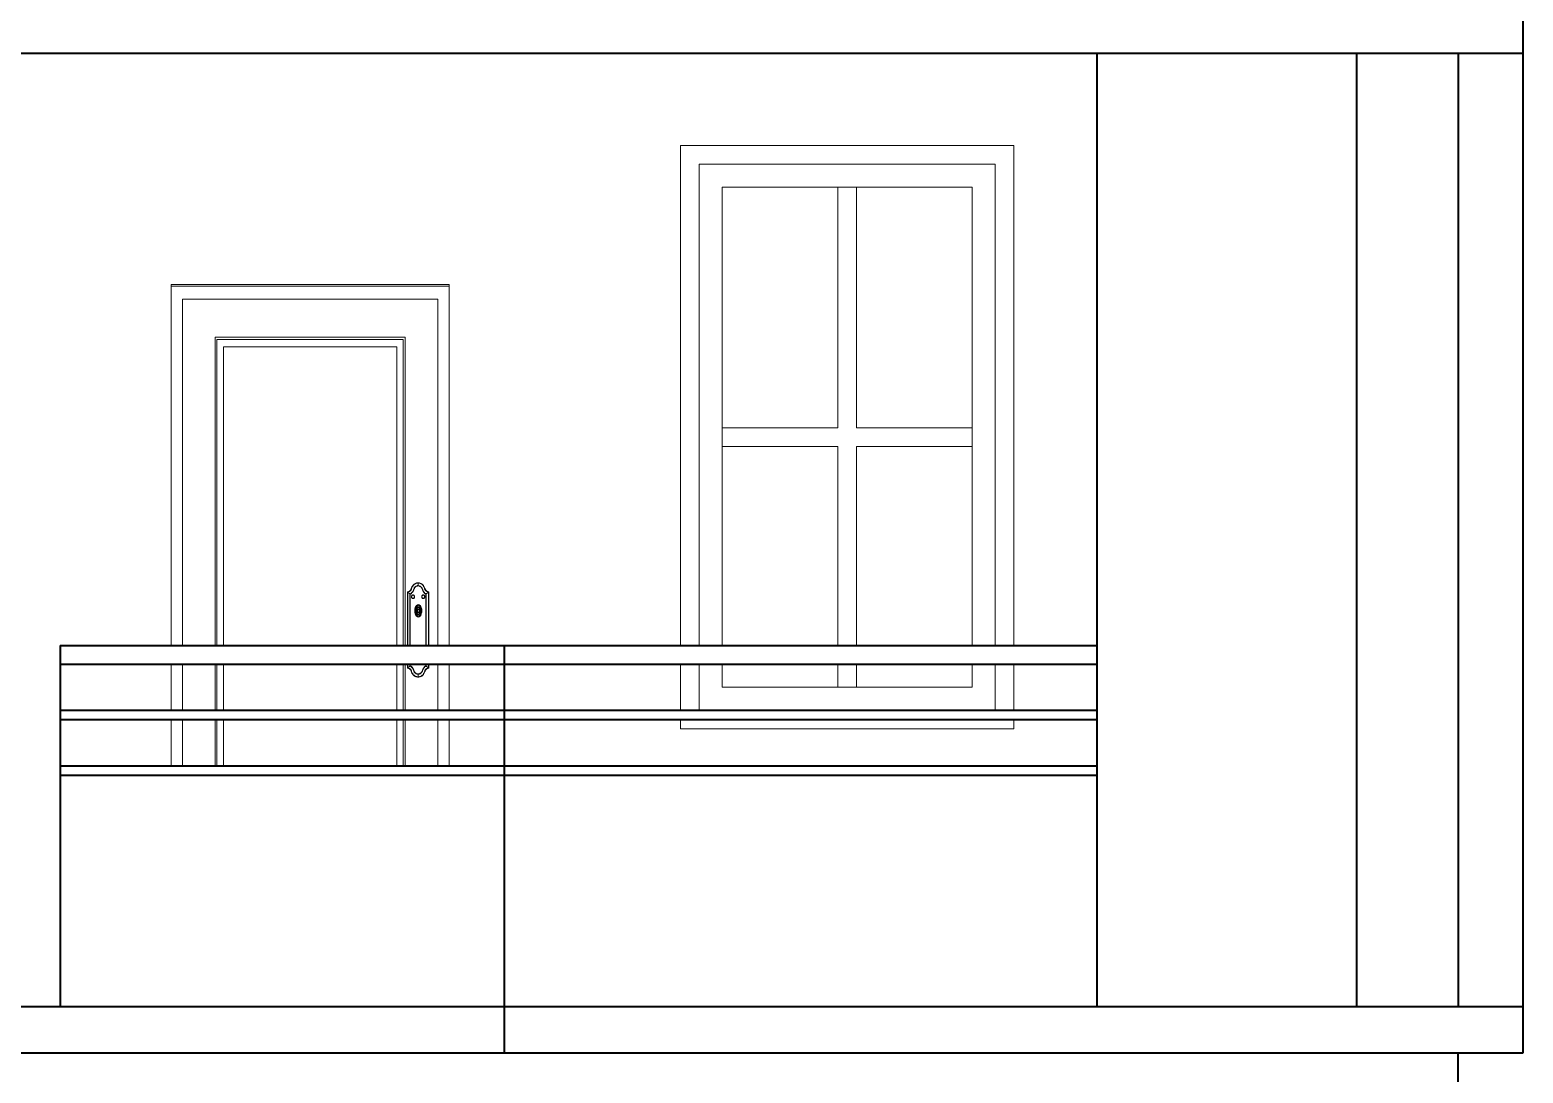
# Model space of a CAD drawing. Header units: inches. Extents: x 160056 to 168773, y -25300 to -22134.
# Drawn here: x 167108.5 to 167269.7, y -24874.8 to -24762.1 of the extents above; entities that cross this region are included whole.
import ezdxf

# ---------------------------------------------------------------- set-up
doc = ezdxf.new("R2010")
doc.units = ezdxf.units.IN
doc.header["$LTSCALE"] = 0.5
doc.header["$MEASUREMENT"] = 0
doc.layers.add('wall', color=1, linetype='Continuous', lineweight=40)
doc.layers.add('window', color=4, linetype='Continuous', lineweight=13)

msp = doc.modelspace()

# ---------------------------------------------------------------- linework, layer by layer
at = {"layer": 'wall'}
for p, q in [((167269.73, -24764.65), (167269.73, -24759.65)), ((166962.73, -24764.65), (167269.73, -24764.65)), ((167223.73, -24867.65), (167223.73, -24764.65)), ((167251.73, -24764.65), (167251.73, -24867.65)), ((167262.73, -24764.65), (167262.73, -24867.65)), ((167269.73, -24867.65), (167269.73, -24764.65)), ((167111.73, -24828.65), (167223.73, -24828.65)), ((167111.73, -24828.65), (167111.73, -24867.65)), ((167159.73, -24872.65), (167159.73, -24828.65)), ((167111.73, -24830.65), (167223.73, -24830.65)), ((167111.73, -24835.65), (167223.73, -24835.65)), ((167111.73, -24836.65), (167223.73, -24836.65)), ((167111.73, -24841.65), (167223.73, -24841.65)), ((167111.73, -24842.65), (167223.73, -24842.65)), ((166965.73, -24867.65), (167269.73, -24867.65)), ((167269.73, -24872.65), (167269.73, -24867.65)), ((166965.73, -24872.65), (167269.73, -24872.65)), ((167262.73, -24981.65), (167262.73, -24872.65))]:
    msp.add_line(p, q, dxfattribs=at)
at = {"layer": 'window'}
for p, q in [((167178.73, -24774.65), (167214.73, -24774.65)), ((167178.73, -24828.65), (167178.73, -24774.65)), ((167214.73, -24774.65), (167214.73, -24828.65)), ((167180.73, -24776.65), (167212.73, -24776.65)), ((167180.73, -24828.65), (167180.73, -24776.65)), ((167212.73, -24776.65), (167212.73, -24828.65)), ((167183.23, -24828.65), (167183.23, -24779.15)), ((167183.23, -24779.15), (167210.23, -24779.15)), ((167195.73, -24779.15), (167195.73, -24805.15)), ((167197.73, -24779.15), (167197.73, -24805.15)), ((167210.23, -24779.15), (167210.23, -24828.65)), ((167123.73, -24789.83), (167123.73, -24789.65)), ((167123.73, -24789.65), (167153.73, -24789.65)), ((167153.73, -24789.83), (167123.73, -24789.83)), ((167123.73, -24828.65), (167123.73, -24789.83)), ((167153.73, -24789.65), (167153.73, -24789.83)), ((167153.73, -24828.65), (167153.73, -24789.83)), ((167124.94, -24791.23), (167152.53, -24791.23)), ((167124.94, -24791.23), (167124.94, -24828.65)), ((167152.53, -24828.65), (167152.53, -24791.23)), ((167128.46, -24795.33), (167128.46, -24828.65)), ((167128.46, -24795.33), (167149, -24795.33)), ((167128.67, -24795.58), (167148.79, -24795.58)), ((167128.67, -24828.65), (167128.67, -24795.58)), ((167148.79, -24795.58), (167148.79, -24828.65)), ((167149, -24828.65), (167149, -24795.33)), ((167129.36, -24796.38), (167148.1, -24796.38)), ((167129.36, -24796.38), (167129.36, -24828.65)), ((167148.1, -24828.65), (167148.1, -24796.38)), ((167183.23, -24805.15), (167195.73, -24805.15)), ((167197.73, -24805.15), (167210.23, -24805.15)), ((167183.23, -24807.15), (167195.73, -24807.15)), ((167195.73, -24807.15), (167195.73, -24828.65)), ((167197.73, -24807.15), (167197.73, -24828.65)), ((167197.73, -24807.15), (167210.23, -24807.15)), ((167149.25, -24822.86), (167149.45, -24822.77)), ((167149.25, -24822.86), (167149.51, -24823.07)), ((167149.25, -24828.65), (167149.25, -24822.86)), ((167149.29, -24822.89), (167149.46, -24822.81)), ((167149.29, -24828.65), (167149.29, -24822.89)), ((167149.45, -24822.77), (167149.48, -24822.75)), ((167149.46, -24822.81), (167149.5, -24822.79)), ((167149.48, -24822.75), (167149.51, -24822.73)), ((167149.5, -24822.79), (167149.53, -24822.76)), ((167149.51, -24822.73), (167149.54, -24822.7)), ((167149.51, -24823.07), (167149.55, -24823.05)), ((167149.51, -24828.65), (167149.51, -24823.07)), ((167149.53, -24822.76), (167149.56, -24822.73)), ((167149.54, -24822.7), (167149.57, -24822.68)), ((167149.55, -24823.05), (167149.61, -24823.02)), ((167149.57, -24823.09), (167149.55, -24823.1)), ((167149.55, -24823.1), (167149.55, -24828.65)), ((167149.56, -24822.73), (167149.59, -24822.7)), ((167149.57, -24822.68), (167149.59, -24822.64)), ((167149.63, -24823.06), (167149.57, -24823.09)), ((167149.59, -24822.64), (167149.62, -24822.61)), ((167149.59, -24822.7), (167149.62, -24822.67)), ((167149.61, -24823.02), (167149.66, -24822.98)), ((167149.62, -24822.61), (167149.63, -24822.57)), ((167149.62, -24822.67), (167149.64, -24822.63)), ((167149.63, -24822.57), (167149.65, -24822.53)), ((167149.68, -24823.02), (167149.63, -24823.06)), ((167149.64, -24822.63), (167149.66, -24822.59)), ((167149.65, -24822.53), (167149.66, -24822.49)), ((167149.66, -24822.49), (167149.69, -24822.4)), ((167149.66, -24822.59), (167149.68, -24822.55)), ((167149.66, -24822.98), (167149.71, -24822.94)), ((167149.68, -24822.55), (167149.69, -24822.51)), ((167149.73, -24822.97), (167149.68, -24823.02)), ((167149.69, -24822.4), (167149.73, -24822.32)), ((167149.69, -24822.51), (167149.72, -24822.42)), ((167149.71, -24822.94), (167149.76, -24822.89)), ((167149.72, -24822.42), (167149.76, -24822.34)), ((167149.73, -24822.32), (167149.77, -24822.24)), ((167149.78, -24822.92), (167149.73, -24822.97)), ((167149.76, -24822.34), (167149.8, -24822.26)), ((167149.76, -24822.89), (167149.8, -24822.84)), ((167149.77, -24822.24), (167149.82, -24822.17)), ((167149.82, -24822.86), (167149.78, -24822.92)), ((167149.8, -24822.26), (167149.85, -24822.19)), ((167149.8, -24822.84), (167149.83, -24822.78)), ((167149.82, -24822.17), (167149.88, -24822.1)), ((167149.86, -24822.8), (167149.82, -24822.86)), ((167149.83, -24822.78), (167149.86, -24822.72)), ((167149.85, -24822.19), (167149.9, -24822.13)), ((167149.86, -24822.72), (167149.89, -24822.65)), ((167149.9, -24822.74), (167149.86, -24822.8)), ((167149.88, -24822.1), (167149.94, -24822.04)), ((167149.89, -24822.65), (167149.91, -24822.6)), ((167149.9, -24822.13), (167149.96, -24822.07)), ((167149.92, -24822.67), (167149.9, -24822.74)), ((167149.91, -24822.6), (167149.93, -24822.53)), ((167149.94, -24822.61), (167149.92, -24822.67)), ((167149.93, -24822.53), (167149.96, -24822.47)), ((167149.94, -24822.04), (167150.01, -24821.99)), ((167149.96, -24822.54), (167149.94, -24822.61)), ((167149.96, -24822.07), (167150.03, -24822.03)), ((167149.96, -24822.47), (167149.98, -24822.42)), ((167149.99, -24822.49), (167149.96, -24822.54)), ((167149.98, -24822.42), (167150.02, -24822.37)), ((167150.01, -24822.44), (167149.99, -24822.49)), ((167150.01, -24821.99), (167150.08, -24821.95)), ((167150.04, -24822.4), (167150.01, -24822.44)), ((167150.02, -24822.37), (167150.05, -24822.33)), ((167150.03, -24822.03), (167150.09, -24821.99)), ((167150.08, -24822.36), (167150.04, -24822.4)), ((167150.05, -24822.33), (167150.1, -24822.29)), ((167150.08, -24821.95), (167150.16, -24821.92)), ((167150.12, -24822.32), (167150.08, -24822.36)), ((167150.09, -24821.99), (167150.17, -24821.95)), ((167150.1, -24822.29), (167150.14, -24822.26)), ((167150.16, -24822.29), (167150.12, -24822.32)), ((167150.14, -24822.26), (167150.19, -24822.23)), ((167150.16, -24821.92), (167150.23, -24821.89)), ((167150.2, -24822.27), (167150.16, -24822.29)), ((167150.17, -24821.95), (167150.24, -24821.93)), ((167150.19, -24822.23), (167150.24, -24822.21)), ((167150.25, -24822.25), (167150.2, -24822.27)), ((167150.23, -24821.89), (167150.31, -24821.88)), ((167150.24, -24821.93), (167150.32, -24821.92)), ((167150.24, -24822.21), (167150.29, -24822.19)), ((167150.29, -24822.23), (167150.25, -24822.25)), ((167150.29, -24822.19), (167150.34, -24822.18)), ((167150.34, -24822.22), (167150.29, -24822.23)), ((167150.31, -24821.88), (167150.4, -24821.88)), ((167150.32, -24821.92), (167150.4, -24821.91)), ((167150.34, -24822.18), (167150.4, -24822.18)), ((167150.4, -24822.22), (167150.34, -24822.22)), ((167150.4, -24821.88), (167150.48, -24821.88)), ((167150.4, -24821.91), (167150.47, -24821.92)), ((167150.4, -24821.91), (167150.4, -24822.18)), ((167150.4, -24822.18), (167150.45, -24822.18)), ((167150.45, -24822.22), (167150.4, -24822.22)), ((167150.45, -24822.18), (167150.5, -24822.19)), ((167150.5, -24822.23), (167150.45, -24822.22)), ((167150.47, -24821.92), (167150.55, -24821.93)), ((167150.48, -24821.88), (167150.56, -24821.89)), ((167150.5, -24822.19), (167150.55, -24822.21)), ((167150.54, -24822.25), (167150.5, -24822.23)), ((167150.59, -24822.27), (167150.54, -24822.25)), ((167150.55, -24821.93), (167150.62, -24821.95)), ((167150.55, -24822.21), (167150.6, -24822.23)), ((167150.56, -24821.89), (167150.63, -24821.92)), ((167150.63, -24822.29), (167150.59, -24822.27)), ((167150.6, -24822.23), (167150.65, -24822.26)), ((167150.62, -24821.95), (167150.7, -24821.99)), ((167150.63, -24821.92), (167150.71, -24821.95)), ((167150.67, -24822.32), (167150.63, -24822.29)), ((167150.65, -24822.26), (167150.7, -24822.29)), ((167150.71, -24822.36), (167150.67, -24822.32)), ((167150.7, -24821.99), (167150.76, -24822.03)), ((167150.7, -24822.29), (167150.74, -24822.33)), ((167150.71, -24821.95), (167150.78, -24821.99)), ((167150.75, -24822.4), (167150.71, -24822.36)), ((167150.74, -24822.33), (167150.77, -24822.37)), ((167150.78, -24822.44), (167150.75, -24822.4)), ((167150.76, -24822.03), (167150.83, -24822.07)), ((167150.77, -24822.37), (167150.81, -24822.42)), ((167150.78, -24821.99), (167150.85, -24822.04)), ((167150.8, -24822.49), (167150.78, -24822.44)), ((167150.83, -24822.54), (167150.8, -24822.49)), ((167150.81, -24822.42), (167150.84, -24822.47)), ((167150.83, -24822.07), (167150.89, -24822.13)), ((167150.85, -24822.61), (167150.83, -24822.54)), ((167150.84, -24822.47), (167150.86, -24822.53)), ((167150.85, -24822.04), (167150.91, -24822.1)), ((167150.87, -24822.67), (167150.85, -24822.61)), ((167150.86, -24822.53), (167150.88, -24822.6)), ((167150.89, -24822.74), (167150.87, -24822.67)), ((167150.88, -24822.6), (167150.9, -24822.65)), ((167150.89, -24822.13), (167150.94, -24822.19)), ((167150.93, -24822.8), (167150.89, -24822.74)), ((167150.9, -24822.65), (167150.93, -24822.72)), ((167150.91, -24822.1), (167150.97, -24822.17)), ((167150.93, -24822.72), (167150.96, -24822.78)), ((167150.97, -24822.86), (167150.93, -24822.8)), ((167150.94, -24822.19), (167150.99, -24822.26)), ((167150.96, -24822.78), (167150.99, -24822.84)), ((167150.97, -24822.17), (167151.02, -24822.24)), ((167151.01, -24822.92), (167150.97, -24822.86)), ((167150.99, -24822.26), (167151.03, -24822.34)), ((167150.99, -24822.84), (167151.04, -24822.89)), ((167151.06, -24822.97), (167151.01, -24822.92)), ((167151.02, -24822.24), (167151.06, -24822.32)), ((167151.03, -24822.34), (167151.07, -24822.42)), ((167151.04, -24822.89), (167151.08, -24822.94)), ((167151.06, -24822.32), (167151.1, -24822.4)), ((167151.11, -24823.02), (167151.06, -24822.97)), ((167151.07, -24822.42), (167151.1, -24822.51)), ((167151.08, -24822.94), (167151.13, -24822.98)), ((167151.1, -24822.4), (167151.13, -24822.49)), ((167151.1, -24822.51), (167151.11, -24822.55)), ((167151.11, -24822.55), (167151.13, -24822.59)), ((167151.16, -24823.06), (167151.11, -24823.02)), ((167151.13, -24822.49), (167151.14, -24822.53)), ((167151.13, -24822.59), (167151.15, -24822.63)), ((167151.13, -24822.98), (167151.18, -24823.02)), ((167151.14, -24822.53), (167151.16, -24822.57)), ((167151.15, -24822.63), (167151.17, -24822.67)), ((167151.16, -24822.57), (167151.18, -24822.61)), ((167151.22, -24823.09), (167151.16, -24823.06)), ((167151.17, -24822.67), (167151.2, -24822.7)), ((167151.18, -24822.61), (167151.2, -24822.64)), ((167151.18, -24823.02), (167151.24, -24823.05)), ((167151.2, -24822.64), (167151.22, -24822.68)), ((167151.2, -24822.7), (167151.23, -24822.73)), ((167151.22, -24822.68), (167151.25, -24822.7)), ((167151.24, -24823.1), (167151.22, -24823.09)), ((167151.23, -24822.73), (167151.26, -24822.76)), ((167151.24, -24823.05), (167151.28, -24823.07)), ((167151.24, -24828.65), (167151.24, -24823.1)), ((167151.25, -24822.7), (167151.28, -24822.73)), ((167151.26, -24822.76), (167151.29, -24822.79)), ((167151.28, -24822.73), (167151.31, -24822.75)), ((167151.54, -24822.86), (167151.28, -24823.07)), ((167151.28, -24823.07), (167151.28, -24828.65)), ((167151.29, -24822.79), (167151.33, -24822.81)), ((167151.31, -24822.75), (167151.34, -24822.77)), ((167151.33, -24822.81), (167151.5, -24822.89)), ((167151.34, -24822.77), (167151.54, -24822.86)), ((167151.5, -24822.89), (167151.5, -24828.65)), ((167151.54, -24822.86), (167151.54, -24828.65)), ((167149.68, -24823.33), (167149.67, -24823.37)), ((167149.67, -24823.37), (167149.67, -24823.41)), ((167149.67, -24823.41), (167149.68, -24823.45)), ((167149.69, -24823.3), (167149.68, -24823.33)), ((167149.68, -24823.45), (167149.69, -24823.48)), ((167149.7, -24823.27), (167149.69, -24823.3)), ((167149.7, -24823.34), (167149.69, -24823.37)), ((167149.69, -24823.37), (167149.7, -24823.41)), ((167149.69, -24823.48), (167149.71, -24823.51)), ((167149.72, -24823.24), (167149.7, -24823.27)), ((167149.71, -24823.31), (167149.7, -24823.34)), ((167149.7, -24823.41), (167149.7, -24823.44)), ((167149.7, -24823.44), (167149.71, -24823.47)), ((167149.72, -24823.28), (167149.71, -24823.31)), ((167149.71, -24823.47), (167149.73, -24823.5)), ((167149.74, -24823.54), (167149.71, -24823.51)), ((167149.72, -24823.24), (167149.75, -24823.21)), ((167149.74, -24823.26), (167149.72, -24823.28)), ((167149.73, -24823.5), (167149.75, -24823.52)), ((167149.76, -24823.24), (167149.74, -24823.26)), ((167149.74, -24823.54), (167149.76, -24823.56)), ((167149.78, -24823.2), (167149.75, -24823.21)), ((167149.75, -24823.52), (167149.77, -24823.53)), ((167149.79, -24823.22), (167149.76, -24823.24)), ((167149.76, -24823.56), (167149.79, -24823.57)), ((167149.77, -24823.53), (167149.8, -24823.55)), ((167149.81, -24823.19), (167149.78, -24823.2)), ((167149.81, -24823.21), (167149.79, -24823.22)), ((167149.79, -24823.57), (167149.83, -24823.58)), ((167149.8, -24823.55), (167149.83, -24823.55)), ((167149.84, -24823.18), (167149.81, -24823.19)), ((167149.84, -24823.21), (167149.81, -24823.21)), ((167149.83, -24823.55), (167149.86, -24823.55)), ((167149.83, -24823.58), (167149.86, -24823.58)), ((167149.88, -24823.19), (167149.84, -24823.18)), ((167149.87, -24823.21), (167149.84, -24823.21)), ((167149.86, -24823.55), (167149.89, -24823.55)), ((167149.86, -24823.58), (167149.89, -24823.57)), ((167149.9, -24823.22), (167149.87, -24823.21)), ((167149.91, -24823.2), (167149.88, -24823.19)), ((167149.89, -24823.55), (167149.91, -24823.53)), ((167149.89, -24823.57), (167149.92, -24823.56)), ((167149.92, -24823.24), (167149.9, -24823.22)), ((167149.94, -24823.21), (167149.91, -24823.2)), ((167149.91, -24823.53), (167149.93, -24823.52)), ((167149.95, -24823.26), (167149.92, -24823.24)), ((167149.92, -24823.56), (167149.95, -24823.54)), ((167149.93, -24823.52), (167149.95, -24823.5)), ((167149.96, -24823.24), (167149.94, -24823.21)), ((167149.96, -24823.28), (167149.95, -24823.26)), ((167149.95, -24823.5), (167149.97, -24823.47)), ((167149.95, -24823.54), (167149.97, -24823.51)), ((167149.98, -24823.27), (167149.96, -24823.24)), ((167149.98, -24823.31), (167149.96, -24823.28)), ((167149.97, -24823.47), (167149.98, -24823.44)), ((167149.97, -24823.51), (167149.99, -24823.48)), ((167150, -24823.3), (167149.98, -24823.27)), ((167149.99, -24823.34), (167149.98, -24823.31)), ((167149.98, -24823.44), (167149.99, -24823.41)), ((167149.99, -24823.37), (167149.99, -24823.34)), ((167149.99, -24823.41), (167149.99, -24823.37)), ((167149.99, -24823.48), (167150, -24823.45)), ((167150.01, -24823.33), (167150, -24823.3)), ((167150, -24823.45), (167150.01, -24823.41)), ((167150.01, -24823.37), (167150.01, -24823.33)), ((167150.01, -24823.41), (167150.01, -24823.37)), ((167150.05, -24824.73), (167150.09, -24824.56)), ((167150.09, -24824.56), (167150.15, -24824.42)), ((167150.11, -24824.75), (167150.14, -24824.61)), ((167150.13, -24824.76), (167150.16, -24824.63)), ((167150.14, -24824.61), (167150.19, -24824.5)), ((167150.15, -24824.42), (167150.23, -24824.31)), ((167150.16, -24824.63), (167150.21, -24824.52)), ((167150.19, -24824.5), (167150.26, -24824.4)), ((167150.2, -24824.8), (167150.23, -24824.7)), ((167150.21, -24824.52), (167150.27, -24824.43)), ((167150.23, -24824.31), (167150.32, -24824.24)), ((167150.23, -24824.69), (167150.26, -24824.62)), ((167150.29, -24824.64), (167150.23, -24824.69)), ((167150.23, -24824.69), (167150.23, -24824.69)), ((167150.23, -24824.7), (167150.23, -24824.69)), ((167150.25, -24824.72), (167150.28, -24824.65)), ((167150.26, -24824.4), (167150.34, -24824.35)), ((167150.26, -24824.62), (167150.31, -24824.56)), ((167150.27, -24824.43), (167150.34, -24824.38)), ((167150.28, -24824.65), (167150.29, -24824.64)), ((167150.29, -24824.64), (167150.32, -24824.59)), ((167150.31, -24824.56), (167150.36, -24824.52)), ((167150.32, -24824.24), (167150.42, -24824.22)), ((167150.32, -24824.59), (167150.37, -24824.56)), ((167150.34, -24824.35), (167150.42, -24824.33)), ((167150.34, -24824.38), (167150.42, -24824.36)), ((167150.36, -24824.52), (167150.42, -24824.5)), ((167150.36, -24824.73), (167150.39, -24824.71)), ((167150.37, -24824.56), (167150.42, -24824.55)), ((167150.39, -24824.71), (167150.42, -24824.7)), ((167150.42, -24824.22), (167150.51, -24824.24)), ((167150.42, -24824.33), (167150.5, -24824.35)), ((167150.42, -24824.36), (167150.49, -24824.38)), ((167150.42, -24824.5), (167150.47, -24824.52)), ((167150.42, -24824.55), (167150.47, -24824.56)), ((167150.42, -24824.7), (167150.45, -24824.71)), ((167150.45, -24824.71), (167150.47, -24824.73)), ((167150.47, -24824.52), (167150.53, -24824.56)), ((167150.47, -24824.56), (167150.51, -24824.59)), ((167150.49, -24824.38), (167150.57, -24824.43)), ((167150.5, -24824.35), (167150.58, -24824.4)), ((167150.51, -24824.24), (167150.61, -24824.31)), ((167150.51, -24824.59), (167150.55, -24824.64)), ((167150.53, -24824.56), (167150.57, -24824.62)), ((167150.6, -24824.69), (167150.55, -24824.64)), ((167150.55, -24824.64), (167150.56, -24824.65)), ((167150.56, -24824.65), (167150.59, -24824.72)), ((167150.57, -24824.43), (167150.63, -24824.52)), ((167150.57, -24824.62), (167150.6, -24824.69)), ((167150.58, -24824.4), (167150.64, -24824.5)), ((167150.6, -24824.69), (167150.6, -24824.69)), ((167150.6, -24824.69), (167150.61, -24824.7)), ((167150.61, -24824.31), (167150.68, -24824.42)), ((167150.61, -24824.7), (167150.63, -24824.8)), ((167150.63, -24824.52), (167150.68, -24824.63)), ((167150.64, -24824.5), (167150.69, -24824.61)), ((167150.68, -24824.42), (167150.74, -24824.56)), ((167150.68, -24824.63), (167150.71, -24824.76)), ((167150.69, -24824.61), (167150.72, -24824.75)), ((167150.74, -24824.56), (167150.78, -24824.73)), ((167150.79, -24823.3), (167150.78, -24823.33)), ((167150.78, -24823.33), (167150.78, -24823.37)), ((167150.78, -24823.37), (167150.78, -24823.41)), ((167150.78, -24823.41), (167150.79, -24823.45)), ((167150.81, -24823.27), (167150.79, -24823.3)), ((167150.79, -24823.45), (167150.8, -24823.48)), ((167150.81, -24823.31), (167150.8, -24823.34)), ((167150.8, -24823.34), (167150.8, -24823.37)), ((167150.8, -24823.37), (167150.8, -24823.41)), ((167150.8, -24823.41), (167150.81, -24823.44)), ((167150.8, -24823.48), (167150.82, -24823.51)), ((167150.83, -24823.24), (167150.81, -24823.27)), ((167150.83, -24823.28), (167150.81, -24823.31)), ((167150.81, -24823.44), (167150.82, -24823.47)), ((167150.82, -24823.47), (167150.84, -24823.5)), ((167150.82, -24823.51), (167150.84, -24823.54)), ((167150.85, -24823.21), (167150.83, -24823.24)), ((167150.85, -24823.26), (167150.83, -24823.28)), ((167150.84, -24823.5), (167150.86, -24823.52)), ((167150.84, -24823.54), (167150.87, -24823.56)), ((167150.88, -24823.2), (167150.85, -24823.21)), ((167150.87, -24823.24), (167150.85, -24823.26)), ((167150.86, -24823.52), (167150.88, -24823.53)), ((167150.89, -24823.22), (167150.87, -24823.24)), ((167150.87, -24823.56), (167150.9, -24823.57)), ((167150.91, -24823.19), (167150.88, -24823.2)), ((167150.88, -24823.53), (167150.91, -24823.55)), ((167150.92, -24823.21), (167150.89, -24823.22)), ((167150.9, -24823.57), (167150.93, -24823.58)), ((167150.95, -24823.18), (167150.91, -24823.19)), ((167150.91, -24823.55), (167150.93, -24823.55)), ((167150.95, -24823.21), (167150.92, -24823.21)), ((167150.93, -24823.55), (167150.96, -24823.55)), ((167150.93, -24823.58), (167150.97, -24823.58)), ((167150.98, -24823.19), (167150.95, -24823.18)), ((167150.98, -24823.21), (167150.95, -24823.21)), ((167150.96, -24823.55), (167150.99, -24823.55)), ((167150.97, -24823.58), (167151, -24823.57)), ((167151.01, -24823.2), (167150.98, -24823.19)), ((167151, -24823.22), (167150.98, -24823.21)), ((167150.99, -24823.55), (167151.02, -24823.53)), ((167151.03, -24823.24), (167151, -24823.22)), ((167151, -24823.57), (167151.03, -24823.56)), ((167151.04, -24823.21), (167151.01, -24823.2)), ((167151.02, -24823.53), (167151.04, -24823.52)), ((167151.05, -24823.26), (167151.03, -24823.24)), ((167151.03, -24823.56), (167151.05, -24823.54)), ((167151.07, -24823.24), (167151.04, -24823.21)), ((167151.04, -24823.52), (167151.06, -24823.5)), ((167151.07, -24823.28), (167151.05, -24823.26)), ((167151.05, -24823.54), (167151.08, -24823.51)), ((167151.06, -24823.5), (167151.08, -24823.47)), ((167151.09, -24823.27), (167151.07, -24823.24)), ((167151.08, -24823.31), (167151.07, -24823.28)), ((167151.09, -24823.34), (167151.08, -24823.31)), ((167151.08, -24823.47), (167151.09, -24823.44)), ((167151.08, -24823.51), (167151.1, -24823.48)), ((167151.1, -24823.3), (167151.09, -24823.27)), ((167151.1, -24823.37), (167151.09, -24823.34)), ((167151.09, -24823.44), (167151.1, -24823.41)), ((167151.11, -24823.33), (167151.1, -24823.3)), ((167151.1, -24823.41), (167151.1, -24823.37)), ((167151.1, -24823.48), (167151.11, -24823.45)), ((167151.12, -24823.37), (167151.11, -24823.33)), ((167151.11, -24823.45), (167151.12, -24823.41)), ((167151.12, -24823.41), (167151.12, -24823.37)), ((167150.04, -24824.9), (167150.05, -24824.73)), ((167150.05, -24825.08), (167150.04, -24824.9)), ((167150.09, -24825.24), (167150.05, -24825.08)), ((167150.15, -24825.39), (167150.09, -24825.24)), ((167150.1, -24824.9), (167150.11, -24824.75)), ((167150.11, -24825.05), (167150.1, -24824.9)), ((167150.14, -24825.19), (167150.11, -24825.05)), ((167150.12, -24824.9), (167150.13, -24824.76)), ((167150.13, -24825.04), (167150.12, -24824.9)), ((167150.16, -24825.17), (167150.13, -24825.04)), ((167150.19, -24825.31), (167150.14, -24825.19)), ((167150.23, -24825.49), (167150.15, -24825.39)), ((167150.21, -24825.29), (167150.16, -24825.17)), ((167150.26, -24825.4), (167150.19, -24825.31)), ((167150.2, -24824.9), (167150.2, -24824.8)), ((167150.2, -24825.01), (167150.2, -24824.9)), ((167150.23, -24825.1), (167150.2, -24825.01)), ((167150.21, -24824.9), (167150.22, -24824.84)), ((167150.27, -24825.37), (167150.21, -24825.29)), ((167150.22, -24824.9), (167150.23, -24824.81)), ((167150.22, -24824.84), (167150.23, -24824.82)), ((167150.23, -24824.99), (167150.22, -24824.9)), ((167150.23, -24824.81), (167150.25, -24824.72)), ((167150.25, -24825.08), (167150.23, -24824.99)), ((167150.23, -24825.11), (167150.23, -24825.1)), ((167150.23, -24825.11), (167150.23, -24825.12)), ((167150.23, -24825.12), (167150.29, -24825.16)), ((167150.26, -24825.19), (167150.23, -24825.12)), ((167150.32, -24825.56), (167150.23, -24825.49)), ((167150.28, -24825.15), (167150.25, -24825.08)), ((167150.31, -24825.25), (167150.26, -24825.19)), ((167150.34, -24825.46), (167150.26, -24825.4)), ((167150.34, -24825.43), (167150.27, -24825.37)), ((167150.29, -24825.16), (167150.28, -24825.15)), ((167150.32, -24825.21), (167150.29, -24825.16)), ((167150.31, -24824.85), (167150.32, -24824.8)), ((167150.31, -24824.9), (167150.31, -24824.85)), ((167150.31, -24824.96), (167150.31, -24824.9)), ((167150.32, -24825), (167150.31, -24824.96)), ((167150.36, -24825.29), (167150.31, -24825.25)), ((167150.32, -24824.8), (167150.34, -24824.76)), ((167150.32, -24824.86), (167150.33, -24824.81)), ((167150.32, -24824.9), (167150.32, -24824.86)), ((167150.32, -24824.95), (167150.32, -24824.9)), ((167150.33, -24824.99), (167150.32, -24824.95)), ((167150.34, -24825.05), (167150.32, -24825)), ((167150.37, -24825.25), (167150.32, -24825.21)), ((167150.42, -24825.59), (167150.32, -24825.56)), ((167150.33, -24824.81), (167150.35, -24824.78)), ((167150.35, -24825.03), (167150.33, -24824.99)), ((167150.34, -24824.76), (167150.36, -24824.73)), ((167150.36, -24825.08), (167150.34, -24825.05)), ((167150.42, -24825.45), (167150.34, -24825.43)), ((167150.42, -24825.48), (167150.34, -24825.46)), ((167150.35, -24824.78), (167150.37, -24824.75)), ((167150.37, -24825.05), (167150.35, -24825.03)), ((167150.39, -24825.1), (167150.36, -24825.08)), ((167150.42, -24825.3), (167150.36, -24825.29)), ((167150.37, -24824.75), (167150.39, -24824.73)), ((167150.39, -24825.07), (167150.37, -24825.05)), ((167150.42, -24825.26), (167150.37, -24825.25)), ((167150.39, -24824.73), (167150.42, -24824.73)), ((167150.42, -24825.08), (167150.39, -24825.07)), ((167150.42, -24825.11), (167150.39, -24825.1)), ((167150.42, -24824.73), (167150.44, -24824.73)), ((167150.44, -24825.07), (167150.42, -24825.08)), ((167150.45, -24825.1), (167150.42, -24825.11)), ((167150.47, -24825.25), (167150.42, -24825.26)), ((167150.47, -24825.29), (167150.42, -24825.3)), ((167150.49, -24825.43), (167150.42, -24825.45)), ((167150.5, -24825.46), (167150.42, -24825.48)), ((167150.51, -24825.56), (167150.42, -24825.59)), ((167150.44, -24824.73), (167150.47, -24824.75)), ((167150.47, -24825.05), (167150.44, -24825.07)), ((167150.47, -24825.08), (167150.45, -24825.1)), ((167150.47, -24824.73), (167150.5, -24824.76)), ((167150.47, -24824.75), (167150.49, -24824.78)), ((167150.49, -24825.03), (167150.47, -24825.05)), ((167150.5, -24825.05), (167150.47, -24825.08)), ((167150.51, -24825.21), (167150.47, -24825.25)), ((167150.53, -24825.25), (167150.47, -24825.29)), ((167150.49, -24824.78), (167150.5, -24824.81)), ((167150.5, -24824.99), (167150.49, -24825.03)), ((167150.57, -24825.37), (167150.49, -24825.43)), ((167150.5, -24824.76), (167150.51, -24824.8)), ((167150.5, -24824.81), (167150.51, -24824.86)), ((167150.51, -24824.95), (167150.5, -24824.99)), ((167150.51, -24825), (167150.5, -24825.05)), ((167150.58, -24825.4), (167150.5, -24825.46)), ((167150.51, -24824.8), (167150.53, -24824.85)), ((167150.51, -24824.86), (167150.51, -24824.9)), ((167150.51, -24824.9), (167150.51, -24824.95)), ((167150.53, -24824.96), (167150.51, -24825)), ((167150.55, -24825.16), (167150.51, -24825.21)), ((167150.61, -24825.49), (167150.51, -24825.56)), ((167150.53, -24824.85), (167150.53, -24824.9)), ((167150.53, -24824.9), (167150.53, -24824.96)), ((167150.57, -24825.19), (167150.53, -24825.25)), ((167150.55, -24825.16), (167150.6, -24825.12)), ((167150.56, -24825.15), (167150.55, -24825.16)), ((167150.59, -24825.08), (167150.56, -24825.15)), ((167150.6, -24825.12), (167150.57, -24825.19)), ((167150.63, -24825.29), (167150.57, -24825.37)), ((167150.64, -24825.31), (167150.58, -24825.4)), ((167150.59, -24824.72), (167150.61, -24824.81)), ((167150.61, -24824.99), (167150.59, -24825.08)), ((167150.61, -24825.1), (167150.6, -24825.11)), ((167150.6, -24825.12), (167150.6, -24825.11)), ((167150.61, -24824.81), (167150.61, -24824.9)), ((167150.61, -24824.82), (167150.61, -24824.84)), ((167150.61, -24824.84), (167150.62, -24824.9)), ((167150.62, -24824.9), (167150.61, -24824.96)), ((167150.61, -24824.9), (167150.61, -24824.99)), ((167150.61, -24824.96), (167150.61, -24824.98)), ((167150.63, -24825.01), (167150.61, -24825.1)), ((167150.68, -24825.39), (167150.61, -24825.49)), ((167150.63, -24824.8), (167150.64, -24824.9)), ((167150.64, -24824.9), (167150.63, -24825.01)), ((167150.68, -24825.17), (167150.63, -24825.29)), ((167150.69, -24825.19), (167150.64, -24825.31)), ((167150.71, -24825.04), (167150.68, -24825.17)), ((167150.74, -24825.24), (167150.68, -24825.39)), ((167150.72, -24825.05), (167150.69, -24825.19)), ((167150.71, -24824.76), (167150.72, -24824.9)), ((167150.72, -24824.9), (167150.71, -24825.04)), ((167150.72, -24824.75), (167150.73, -24824.9)), ((167150.73, -24824.9), (167150.72, -24825.05)), ((167150.78, -24825.08), (167150.74, -24825.24)), ((167150.78, -24824.73), (167150.79, -24824.9)), ((167150.79, -24824.9), (167150.78, -24825.08)), ((167123.73, -24835.65), (167123.73, -24830.65)), ((167124.94, -24830.65), (167124.94, -24835.65)), ((167128.46, -24830.65), (167128.46, -24835.65)), ((167128.67, -24835.65), (167128.67, -24830.65)), ((167129.36, -24830.65), (167129.36, -24835.65)), ((167148.1, -24835.65), (167148.1, -24830.65)), ((167148.79, -24830.65), (167148.79, -24835.65)), ((167149, -24831.65), (167149, -24830.65)), ((167149, -24835.65), (167149, -24830.65)), ((167149.25, -24831.08), (167149.25, -24830.65)), ((167149.25, -24831.08), (167149.51, -24830.87)), ((167149.25, -24831.08), (167149.45, -24831.17)), ((167149.29, -24831.06), (167149.29, -24830.65)), ((167149.29, -24831.06), (167149.46, -24831.13)), ((167149.45, -24831.17), (167149.48, -24831.19)), ((167149.46, -24831.13), (167149.5, -24831.16)), ((167149.5, -24831.16), (167149.53, -24831.18)), ((167149.51, -24830.87), (167149.51, -24830.65)), ((167149.51, -24830.87), (167149.55, -24830.89)), ((167149.55, -24830.65), (167149.55, -24830.85)), ((167149.57, -24830.85), (167149.55, -24830.85)), ((167149.55, -24830.89), (167149.61, -24830.92)), ((167149.63, -24830.89), (167149.57, -24830.85)), ((167149.61, -24830.92), (167149.66, -24830.96)), ((167149.68, -24830.93), (167149.63, -24830.89)), ((167149.66, -24830.96), (167149.71, -24831.01)), ((167149.73, -24830.97), (167149.68, -24830.93)), ((167149.71, -24831.01), (167149.76, -24831.05)), ((167149.73, -24830.65), (167149.74, -24830.65)), ((167149.78, -24831.02), (167149.73, -24830.97)), ((167149.74, -24830.65), (167149.76, -24830.67)), ((167149.76, -24830.67), (167149.79, -24830.68)), ((167149.76, -24831.05), (167149.8, -24831.11)), ((167149.77, -24830.65), (167149.8, -24830.66)), ((167149.82, -24831.08), (167149.78, -24831.02)), ((167149.79, -24830.68), (167149.83, -24830.69)), ((167149.8, -24830.66), (167149.83, -24830.67)), ((167149.8, -24831.11), (167149.83, -24831.17)), ((167149.86, -24831.14), (167149.82, -24831.08)), ((167149.83, -24830.67), (167149.86, -24830.67)), ((167149.83, -24830.69), (167149.86, -24830.69)), ((167149.83, -24831.17), (167149.86, -24831.23)), ((167149.86, -24830.67), (167149.89, -24830.66)), ((167149.86, -24830.69), (167149.89, -24830.68)), ((167149.9, -24831.21), (167149.86, -24831.14)), ((167149.89, -24830.66), (167149.91, -24830.65)), ((167149.89, -24830.68), (167149.92, -24830.67)), ((167149.92, -24830.67), (167149.95, -24830.65)), ((167149.95, -24830.65), (167149.95, -24830.65)), ((167150.84, -24830.65), (167150.87, -24830.67)), ((167150.84, -24830.65), (167150.84, -24830.65)), ((167150.87, -24830.67), (167150.9, -24830.68)), ((167150.88, -24830.65), (167150.91, -24830.66)), ((167150.93, -24831.14), (167150.89, -24831.21)), ((167150.9, -24830.68), (167150.93, -24830.69)), ((167150.91, -24830.66), (167150.93, -24830.67)), ((167150.93, -24830.67), (167150.96, -24830.67)), ((167150.93, -24830.69), (167150.97, -24830.69)), ((167150.97, -24831.08), (167150.93, -24831.14)), ((167150.93, -24831.23), (167150.96, -24831.17)), ((167150.96, -24830.67), (167150.99, -24830.66)), ((167150.96, -24831.17), (167150.99, -24831.11)), ((167150.97, -24830.69), (167151, -24830.68)), ((167151.01, -24831.02), (167150.97, -24831.08)), ((167150.99, -24830.66), (167151.02, -24830.65)), ((167150.99, -24831.11), (167151.04, -24831.05)), ((167151, -24830.68), (167151.03, -24830.67)), ((167151.06, -24830.97), (167151.01, -24831.02)), ((167151.03, -24830.67), (167151.05, -24830.65)), ((167151.04, -24831.05), (167151.08, -24831.01)), ((167151.05, -24830.65), (167151.06, -24830.65)), ((167151.11, -24830.93), (167151.06, -24830.97)), ((167151.08, -24831.01), (167151.13, -24830.96)), ((167151.16, -24830.89), (167151.11, -24830.93)), ((167151.13, -24830.96), (167151.18, -24830.92)), ((167151.22, -24830.85), (167151.16, -24830.89)), ((167151.18, -24830.92), (167151.24, -24830.89)), ((167151.24, -24830.85), (167151.22, -24830.85)), ((167151.24, -24830.85), (167151.24, -24830.65)), ((167151.24, -24830.89), (167151.28, -24830.87)), ((167151.26, -24831.18), (167151.29, -24831.16)), ((167151.28, -24830.65), (167151.28, -24830.87)), ((167151.54, -24831.08), (167151.28, -24830.87)), ((167151.29, -24831.16), (167151.33, -24831.13)), ((167151.31, -24831.19), (167151.34, -24831.17)), ((167151.33, -24831.13), (167151.5, -24831.06)), ((167151.34, -24831.17), (167151.54, -24831.08)), ((167151.5, -24830.65), (167151.5, -24831.06)), ((167151.54, -24830.65), (167151.54, -24831.08)), ((167152.53, -24835.65), (167152.53, -24830.65)), ((167153.73, -24835.65), (167153.73, -24830.65)), ((167178.73, -24835.65), (167178.73, -24830.65)), ((167180.73, -24835.65), (167180.73, -24830.65)), ((167183.23, -24833.15), (167183.23, -24830.65)), ((167195.73, -24830.65), (167195.73, -24833.15)), ((167197.73, -24830.65), (167197.73, -24833.15)), ((167210.23, -24830.65), (167210.23, -24833.15)), ((167212.73, -24830.65), (167212.73, -24835.65)), ((167214.73, -24830.65), (167214.73, -24835.65)), ((167149.48, -24831.19), (167149.51, -24831.21)), ((167149.51, -24831.21), (167149.54, -24831.24)), ((167149.53, -24831.18), (167149.56, -24831.21)), ((167149.54, -24831.24), (167149.57, -24831.27)), ((167149.56, -24831.21), (167149.59, -24831.24)), ((167149.57, -24831.27), (167149.59, -24831.3)), ((167149.59, -24831.24), (167149.62, -24831.27)), ((167149.59, -24831.3), (167149.62, -24831.33)), ((167149.62, -24831.27), (167149.64, -24831.31)), ((167149.62, -24831.33), (167149.63, -24831.37)), ((167149.63, -24831.37), (167149.65, -24831.41)), ((167149.64, -24831.31), (167149.66, -24831.35)), ((167149.65, -24831.41), (167149.66, -24831.45)), ((167149.66, -24831.35), (167149.68, -24831.39)), ((167149.66, -24831.45), (167149.69, -24831.54)), ((167149.68, -24831.39), (167149.69, -24831.44)), ((167149.69, -24831.44), (167149.72, -24831.52)), ((167149.69, -24831.54), (167149.73, -24831.62)), ((167149.72, -24831.52), (167149.76, -24831.6)), ((167149.73, -24831.62), (167149.77, -24831.7)), ((167149.76, -24831.6), (167149.8, -24831.68)), ((167149.77, -24831.7), (167149.82, -24831.77)), ((167149.8, -24831.68), (167149.85, -24831.75)), ((167149.82, -24831.77), (167149.88, -24831.84)), ((167149.85, -24831.75), (167149.9, -24831.81)), ((167149.86, -24831.23), (167149.89, -24831.29)), ((167149.88, -24831.84), (167149.94, -24831.9)), ((167149.89, -24831.29), (167149.91, -24831.34)), ((167149.92, -24831.28), (167149.9, -24831.21)), ((167149.9, -24831.81), (167149.96, -24831.87)), ((167149.91, -24831.34), (167149.93, -24831.42)), ((167149.94, -24831.33), (167149.92, -24831.28)), ((167149.93, -24831.42), (167149.96, -24831.47)), ((167149.96, -24831.4), (167149.94, -24831.33)), ((167149.94, -24831.9), (167150.01, -24831.95)), ((167149.99, -24831.45), (167149.96, -24831.4)), ((167149.96, -24831.47), (167149.98, -24831.52)), ((167149.96, -24831.87), (167150.03, -24831.92)), ((167149.98, -24831.52), (167150.02, -24831.57)), ((167150.01, -24831.5), (167149.99, -24831.45)), ((167150.04, -24831.54), (167150.01, -24831.5)), ((167150.01, -24831.95), (167150.08, -24831.99)), ((167150.02, -24831.57), (167150.05, -24831.61)), ((167150.03, -24831.92), (167150.09, -24831.96)), ((167150.08, -24831.58), (167150.04, -24831.54)), ((167150.05, -24831.61), (167150.1, -24831.65)), ((167150.12, -24831.62), (167150.08, -24831.58)), ((167150.08, -24831.99), (167150.16, -24832.03)), ((167150.09, -24831.96), (167150.17, -24831.99)), ((167150.1, -24831.65), (167150.14, -24831.69)), ((167150.16, -24831.65), (167150.12, -24831.62)), ((167150.14, -24831.69), (167150.19, -24831.71)), ((167150.2, -24831.68), (167150.16, -24831.65)), ((167150.16, -24832.03), (167150.23, -24832.05)), ((167150.17, -24831.99), (167150.24, -24832.01)), ((167150.19, -24831.71), (167150.24, -24831.74)), ((167150.25, -24831.7), (167150.2, -24831.68)), ((167150.23, -24832.05), (167150.31, -24832.06)), ((167150.24, -24831.74), (167150.29, -24831.75)), ((167150.24, -24832.01), (167150.32, -24832.03)), ((167150.29, -24831.71), (167150.25, -24831.7)), ((167150.34, -24831.72), (167150.29, -24831.71)), ((167150.29, -24831.75), (167150.34, -24831.76)), ((167150.31, -24832.06), (167150.4, -24832.07)), ((167150.32, -24832.03), (167150.4, -24832.03)), ((167150.4, -24831.72), (167150.34, -24831.72)), ((167150.34, -24831.76), (167150.4, -24831.76)), ((167150.45, -24831.72), (167150.4, -24831.72)), ((167150.4, -24831.76), (167150.45, -24831.76)), ((167150.4, -24832.03), (167150.4, -24831.76)), ((167150.4, -24832.03), (167150.47, -24832.03)), ((167150.4, -24832.07), (167150.48, -24832.06)), ((167150.5, -24831.71), (167150.45, -24831.72)), ((167150.45, -24831.76), (167150.5, -24831.75)), ((167150.47, -24832.03), (167150.55, -24832.01)), ((167150.48, -24832.06), (167150.56, -24832.05)), ((167150.54, -24831.7), (167150.5, -24831.71)), ((167150.5, -24831.75), (167150.55, -24831.74)), ((167150.59, -24831.68), (167150.54, -24831.7)), ((167150.55, -24831.74), (167150.6, -24831.71)), ((167150.55, -24832.01), (167150.62, -24831.99)), ((167150.56, -24832.05), (167150.63, -24832.03)), ((167150.63, -24831.65), (167150.59, -24831.68)), ((167150.6, -24831.71), (167150.65, -24831.69)), ((167150.62, -24831.99), (167150.7, -24831.96)), ((167150.67, -24831.62), (167150.63, -24831.65)), ((167150.63, -24832.03), (167150.71, -24831.99)), ((167150.65, -24831.69), (167150.7, -24831.65)), ((167150.71, -24831.58), (167150.67, -24831.62)), ((167150.7, -24831.65), (167150.74, -24831.61)), ((167150.7, -24831.96), (167150.76, -24831.92)), ((167150.75, -24831.54), (167150.71, -24831.58)), ((167150.71, -24831.99), (167150.78, -24831.95)), ((167150.74, -24831.61), (167150.77, -24831.57)), ((167150.78, -24831.5), (167150.75, -24831.54)), ((167150.76, -24831.92), (167150.83, -24831.87)), ((167150.77, -24831.57), (167150.81, -24831.52)), ((167150.8, -24831.45), (167150.78, -24831.5)), ((167150.78, -24831.95), (167150.85, -24831.9)), ((167150.83, -24831.4), (167150.8, -24831.45)), ((167150.81, -24831.52), (167150.84, -24831.47)), ((167150.85, -24831.33), (167150.83, -24831.4)), ((167150.83, -24831.87), (167150.89, -24831.81)), ((167150.84, -24831.47), (167150.86, -24831.42)), ((167150.87, -24831.28), (167150.85, -24831.33)), ((167150.85, -24831.9), (167150.91, -24831.84)), ((167150.86, -24831.42), (167150.88, -24831.34)), ((167150.89, -24831.21), (167150.87, -24831.28)), ((167150.88, -24831.34), (167150.9, -24831.29)), ((167150.89, -24831.81), (167150.94, -24831.75)), ((167150.9, -24831.29), (167150.93, -24831.23)), ((167150.91, -24831.84), (167150.97, -24831.77)), ((167150.94, -24831.75), (167150.99, -24831.68)), ((167150.97, -24831.77), (167151.02, -24831.7)), ((167150.99, -24831.68), (167151.03, -24831.6)), ((167151.02, -24831.7), (167151.06, -24831.62)), ((167151.03, -24831.6), (167151.07, -24831.52)), ((167151.06, -24831.62), (167151.1, -24831.54)), ((167151.07, -24831.52), (167151.1, -24831.44)), ((167151.1, -24831.44), (167151.11, -24831.39)), ((167151.1, -24831.54), (167151.13, -24831.45)), ((167151.11, -24831.39), (167151.13, -24831.35)), ((167151.13, -24831.35), (167151.15, -24831.31)), ((167151.13, -24831.45), (167151.14, -24831.41)), ((167151.14, -24831.41), (167151.16, -24831.37)), ((167151.15, -24831.31), (167151.17, -24831.27)), ((167151.16, -24831.37), (167151.18, -24831.33)), ((167151.17, -24831.27), (167151.2, -24831.24)), ((167151.18, -24831.33), (167151.2, -24831.3)), ((167151.2, -24831.24), (167151.23, -24831.21)), ((167151.2, -24831.3), (167151.22, -24831.27)), ((167151.22, -24831.27), (167151.25, -24831.24)), ((167151.23, -24831.21), (167151.26, -24831.18)), ((167151.25, -24831.24), (167151.28, -24831.21)), ((167151.28, -24831.21), (167151.31, -24831.19)), ((167210.23, -24833.15), (167183.23, -24833.15)), ((167212.73, -24835.65), (167180.73, -24835.65)), ((167123.73, -24841.65), (167123.73, -24836.65)), ((167124.94, -24836.65), (167124.94, -24841.65)), ((167128.46, -24836.65), (167128.46, -24841.65)), ((167128.67, -24841.65), (167128.67, -24836.65)), ((167129.36, -24836.65), (167129.36, -24841.65)), ((167148.1, -24841.65), (167148.1, -24836.65)), ((167148.79, -24836.65), (167148.79, -24841.65)), ((167149, -24841.65), (167149, -24836.65)), ((167152.53, -24841.65), (167152.53, -24836.65)), ((167153.73, -24841.65), (167153.73, -24836.65)), ((167178.73, -24837.65), (167178.73, -24836.65)), ((167214.73, -24836.65), (167214.73, -24837.65)), ((167214.73, -24837.65), (167178.73, -24837.65))]:
    msp.add_line(p, q, dxfattribs=at)

doc.saveas('drawing.dxf')
